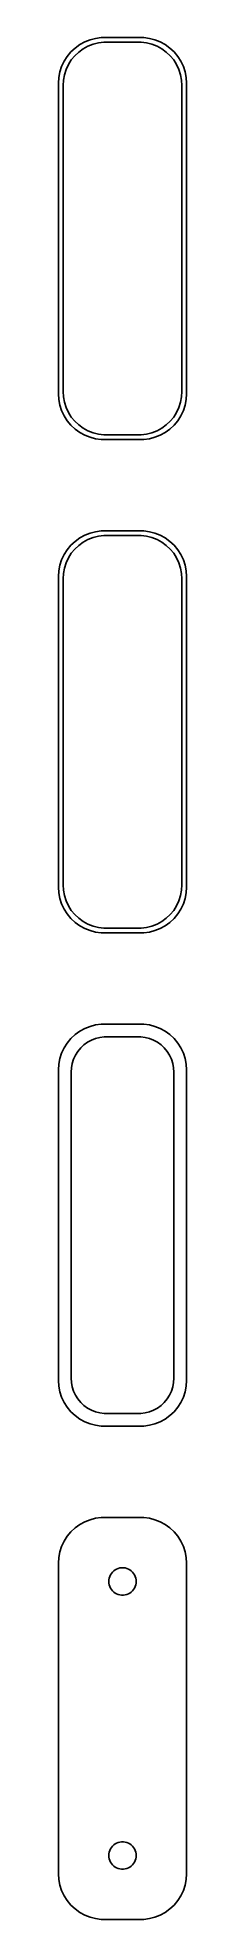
# Model space of a CAD drawing. Header units: metres. Extents: x -7 to 7, y 140 to 346.
import ezdxf

# ---------------------------------------------------------------- set-up
doc = ezdxf.new("R2010")
doc.units = ezdxf.units.M

msp = doc.modelspace()

# ---------------------------------------------------------------- linework, layer by layer
for p, q in [((-5.64484, 344.423), (-6.04507, 343.939)), ((-5.18712, 344.853), (-5.64484, 344.423)), ((-5.59282, 343.542), (-5.2126, 344.002)), ((-5.2126, 344.002), (-4.77776, 344.41)), ((-4.67912, 345.222), (-5.18712, 344.853)), ((-4.77776, 344.41), (-4.29517, 344.761)), ((-4.12889, 345.524), (-4.67912, 345.222)), ((-4.29517, 344.761), (-3.77245, 345.048)), ((-3.54507, 345.755), (-4.12889, 345.524)), ((-3.77245, 345.048), (-3.21782, 345.268)), ((-2.9369, 345.911), (-3.54507, 345.755)), ((-3.21782, 345.268), (-2.64006, 345.416)), ((-2.31395, 345.99), (-2.9369, 345.911)), ((-2.64006, 345.416), (-2.04825, 345.491)), ((2.31395, 345.99), (-2.31395, 345.99)), ((-2.04825, 345.491), (2.04825, 345.491)), ((2.04825, 345.491), (2.64006, 345.416)), ((2.9369, 345.911), (2.31395, 345.99)), ((2.64006, 345.416), (3.21782, 345.268)), ((3.54507, 345.755), (2.9369, 345.911)), ((3.21782, 345.268), (3.77245, 345.048)), ((4.12889, 345.524), (3.54507, 345.755)), ((3.77245, 345.048), (4.29517, 344.761)), ((4.67912, 345.222), (4.12889, 345.524)), ((4.29517, 344.761), (4.77776, 344.41)), ((5.18712, 344.853), (4.67912, 345.222)), ((4.77776, 344.41), (5.2126, 344.002)), ((5.64484, 344.423), (5.18712, 344.853)), ((5.2126, 344.002), (5.59282, 343.542)), ((6.04507, 343.939), (5.64484, 344.423)), ((-6.84291, 342.243), (-6.96057, 341.627)), ((-6.64888, 342.841), (-6.84291, 342.243)), ((-6.38153, 343.409), (-6.64888, 342.841)), ((-6.46254, 341.345), (-6.35077, 341.931)), ((-6.04507, 343.939), (-6.38153, 343.409)), ((-6.35077, 341.931), (-6.16643, 342.499)), ((-6.16643, 342.499), (-5.91245, 343.038)), ((-5.91245, 343.038), (-5.59282, 343.542)), ((5.59282, 343.542), (5.91245, 343.038)), ((5.91245, 343.038), (6.16643, 342.499)), ((6.38153, 343.409), (6.04507, 343.939)), ((6.16643, 342.499), (6.35077, 341.931)), ((6.35077, 341.931), (6.46254, 341.345)), ((6.64888, 342.841), (6.38153, 343.409)), ((6.84291, 342.243), (6.64888, 342.841)), ((6.96057, 341.627), (6.84291, 342.243)), ((-6.96057, 341.627), (-7, 341)), ((-7, 341), (-7, 307)), ((-6.5, 340.75), (-6.46254, 341.345)), ((-6.5, 307.25), (-6.5, 340.75)), ((6.46254, 341.345), (6.5, 340.75)), ((6.5, 340.75), (6.5, 307.25)), ((7, 341), (6.96057, 341.627)), ((7, 307), (7, 341)), ((-7, 307), (-6.96057, 306.373)), ((-6.46254, 306.655), (-6.5, 307.25)), ((6.5, 307.25), (6.46254, 306.655)), ((6.96057, 306.373), (7, 307)), ((-6.96057, 306.373), (-6.84291, 305.757)), ((-6.84291, 305.757), (-6.64888, 305.159)), ((-6.64888, 305.159), (-6.38153, 304.591)), ((-6.35077, 306.069), (-6.46254, 306.655)), ((-6.16643, 305.501), (-6.35077, 306.069)), ((-5.91245, 304.962), (-6.16643, 305.501)), ((-5.59282, 304.458), (-5.91245, 304.962)), ((5.91245, 304.962), (5.59282, 304.458)), ((6.16643, 305.501), (5.91245, 304.962)), ((6.35077, 306.069), (6.16643, 305.501)), ((6.46254, 306.655), (6.35077, 306.069)), ((6.38153, 304.591), (6.64888, 305.159)), ((6.64888, 305.159), (6.84291, 305.757)), ((6.84291, 305.757), (6.96057, 306.373)), ((-6.38153, 304.591), (-6.04507, 304.061)), ((-6.04507, 304.061), (-5.64484, 303.577)), ((-5.64484, 303.577), (-5.18712, 303.147)), ((-5.2126, 303.998), (-5.59282, 304.458)), ((-4.77776, 303.59), (-5.2126, 303.998)), ((-5.18712, 303.147), (-4.67912, 302.778)), ((-4.29517, 303.239), (-4.77776, 303.59)), ((-3.77245, 302.952), (-4.29517, 303.239)), ((-3.21782, 302.732), (-3.77245, 302.952)), ((3.77245, 302.952), (3.21782, 302.732)), ((4.29517, 303.239), (3.77245, 302.952)), ((4.77776, 303.59), (4.29517, 303.239)), ((4.67912, 302.778), (5.18712, 303.147)), ((5.2126, 303.998), (4.77776, 303.59)), ((5.18712, 303.147), (5.64484, 303.577)), ((5.59282, 304.458), (5.2126, 303.998)), ((5.64484, 303.577), (6.04507, 304.061)), ((6.04507, 304.061), (6.38153, 304.591)), ((-4.67912, 302.778), (-4.12889, 302.476)), ((-4.12889, 302.476), (-3.54507, 302.245)), ((-3.54507, 302.245), (-2.9369, 302.089)), ((-2.64006, 302.584), (-3.21782, 302.732)), ((-2.9369, 302.089), (-2.31395, 302.01)), ((-2.04825, 302.509), (-2.64006, 302.584)), ((-2.31395, 302.01), (2.31395, 302.01)), ((2.04825, 302.509), (-2.04825, 302.509)), ((2.64006, 302.584), (2.04825, 302.509)), ((2.31395, 302.01), (2.9369, 302.089)), ((3.21782, 302.732), (2.64006, 302.584)), ((2.9369, 302.089), (3.54507, 302.245)), ((3.54507, 302.245), (4.12889, 302.476)), ((4.12889, 302.476), (4.67912, 302.778)), ((-5.18712, 290.853), (-5.64484, 290.423)), ((-4.67912, 291.222), (-5.18712, 290.853)), ((-4.77776, 290.41), (-4.29517, 290.761)), ((-4.12889, 291.524), (-4.67912, 291.222)), ((-4.29517, 290.761), (-3.77245, 291.048)), ((-3.54507, 291.755), (-4.12889, 291.524)), ((-3.77245, 291.048), (-3.21782, 291.268)), ((-2.9369, 291.911), (-3.54507, 291.755)), ((-3.21782, 291.268), (-2.64006, 291.416)), ((-2.31395, 291.99), (-2.9369, 291.911)), ((-2.64006, 291.416), (-2.04825, 291.491)), ((2.31395, 291.99), (-2.31395, 291.99)), ((-2.04825, 291.491), (2.04825, 291.491)), ((2.04825, 291.491), (2.64006, 291.416)), ((2.9369, 291.911), (2.31395, 291.99)), ((2.64006, 291.416), (3.21782, 291.268)), ((3.54507, 291.755), (2.9369, 291.911)), ((3.21782, 291.268), (3.77245, 291.048)), ((4.12889, 291.524), (3.54507, 291.755)), ((3.77245, 291.048), (4.29517, 290.761)), ((4.67912, 291.222), (4.12889, 291.524)), ((4.29517, 290.761), (4.77776, 290.41)), ((5.18712, 290.853), (4.67912, 291.222)), ((5.64484, 290.423), (5.18712, 290.853)), ((-6.64888, 288.841), (-6.84291, 288.243)), ((-6.38153, 289.409), (-6.64888, 288.841)), ((-6.04507, 289.939), (-6.38153, 289.409)), ((-6.35077, 287.931), (-6.16643, 288.499)), ((-6.16643, 288.499), (-5.91245, 289.038)), ((-5.64484, 290.423), (-6.04507, 289.939)), ((-5.91245, 289.038), (-5.59282, 289.542)), ((-5.59282, 289.542), (-5.2126, 290.002)), ((-5.2126, 290.002), (-4.77776, 290.41)), ((4.77776, 290.41), (5.2126, 290.002)), ((5.2126, 290.002), (5.59282, 289.542)), ((5.59282, 289.542), (5.91245, 289.038)), ((6.04507, 289.939), (5.64484, 290.423)), ((5.91245, 289.038), (6.16643, 288.499)), ((6.38153, 289.409), (6.04507, 289.939)), ((6.16643, 288.499), (6.35077, 287.931)), ((6.64888, 288.841), (6.38153, 289.409)), ((6.84291, 288.243), (6.64888, 288.841)), ((-6.96057, 287.627), (-7, 287)), ((-7, 287), (-7, 253)), ((-6.84291, 288.243), (-6.96057, 287.627)), ((-6.5, 286.75), (-6.46254, 287.345)), ((-6.5, 253.25), (-6.5, 286.75)), ((-6.46254, 287.345), (-6.35077, 287.931)), ((6.35077, 287.931), (6.46254, 287.345)), ((6.46254, 287.345), (6.5, 286.75)), ((6.5, 286.75), (6.5, 253.25)), ((6.96057, 287.627), (6.84291, 288.243)), ((7, 287), (6.96057, 287.627)), ((7, 253), (7, 287)), ((-7, 253), (-6.96057, 252.373)), ((-6.96057, 252.373), (-6.84291, 251.757)), ((-6.84291, 251.757), (-6.64888, 251.159)), ((-6.46254, 252.655), (-6.5, 253.25)), ((-6.35077, 252.069), (-6.46254, 252.655)), ((-6.16643, 251.501), (-6.35077, 252.069)), ((-5.91245, 250.962), (-6.16643, 251.501)), ((6.16643, 251.501), (5.91245, 250.962)), ((6.35077, 252.069), (6.16643, 251.501)), ((6.46254, 252.655), (6.35077, 252.069)), ((6.5, 253.25), (6.46254, 252.655)), ((6.64888, 251.159), (6.84291, 251.757)), ((6.84291, 251.757), (6.96057, 252.373)), ((6.96057, 252.373), (7, 253)), ((-6.64888, 251.159), (-6.38153, 250.591)), ((-6.38153, 250.591), (-6.04507, 250.061)), ((-6.04507, 250.061), (-5.64484, 249.577)), ((-5.59282, 250.458), (-5.91245, 250.962)), ((-5.64484, 249.577), (-5.18712, 249.147)), ((-5.2126, 249.998), (-5.59282, 250.458)), ((-4.77776, 249.59), (-5.2126, 249.998)), ((-4.29517, 249.239), (-4.77776, 249.59)), ((-3.77245, 248.952), (-4.29517, 249.239)), ((4.29517, 249.239), (3.77245, 248.952)), ((4.77776, 249.59), (4.29517, 249.239)), ((5.2126, 249.998), (4.77776, 249.59)), ((5.18712, 249.147), (5.64484, 249.577)), ((5.59282, 250.458), (5.2126, 249.998)), ((5.91245, 250.962), (5.59282, 250.458)), ((5.64484, 249.577), (6.04507, 250.061)), ((6.04507, 250.061), (6.38153, 250.591)), ((6.38153, 250.591), (6.64888, 251.159)), ((-5.18712, 249.147), (-4.67912, 248.778)), ((-4.67912, 248.778), (-4.12889, 248.476)), ((-4.12889, 248.476), (-3.54507, 248.245)), ((-3.21782, 248.732), (-3.77245, 248.952)), ((-3.54507, 248.245), (-2.9369, 248.089)), ((-2.64006, 248.584), (-3.21782, 248.732)), ((-2.9369, 248.089), (-2.31395, 248.01)), ((-2.04825, 248.509), (-2.64006, 248.584)), ((-2.31395, 248.01), (2.31395, 248.01)), ((2.04825, 248.509), (-2.04825, 248.509)), ((2.64006, 248.584), (2.04825, 248.509)), ((2.31395, 248.01), (2.9369, 248.089)), ((3.21782, 248.732), (2.64006, 248.584)), ((2.9369, 248.089), (3.54507, 248.245)), ((3.77245, 248.952), (3.21782, 248.732)), ((3.54507, 248.245), (4.12889, 248.476)), ((4.12889, 248.476), (4.67912, 248.778)), ((4.67912, 248.778), (5.18712, 249.147)), ((-4.67912, 237.222), (-5.18712, 236.853)), ((-4.12889, 237.524), (-4.67912, 237.222)), ((-3.54507, 237.755), (-4.12889, 237.524)), ((-2.9369, 237.911), (-3.54507, 237.755)), ((-2.31395, 237.99), (-2.9369, 237.911)), ((2.31395, 237.99), (-2.31395, 237.99)), ((2.9369, 237.911), (2.31395, 237.99)), ((3.54507, 237.755), (2.9369, 237.911)), ((4.12889, 237.524), (3.54507, 237.755)), ((4.67912, 237.222), (4.12889, 237.524)), ((5.18712, 236.853), (4.67912, 237.222)), ((-6.64888, 234.841), (-6.84291, 234.243)), ((-6.38153, 235.409), (-6.64888, 234.841)), ((-6.04507, 235.939), (-6.38153, 235.409)), ((-5.64484, 236.423), (-6.04507, 235.939)), ((-5.18712, 236.853), (-5.64484, 236.423)), ((-5.14084, 234.614), (-4.88046, 235.024)), ((-4.88046, 235.024), (-4.57071, 235.399)), ((-4.57071, 235.399), (-4.21649, 235.731)), ((-4.21649, 235.731), (-3.82336, 236.017)), ((-3.82336, 236.017), (-3.39754, 236.251)), ((-3.39754, 236.251), (-2.94572, 236.43)), ((-2.94572, 236.43), (-2.47505, 236.551)), ((-2.47505, 236.551), (-1.99297, 236.612)), ((-1.99297, 236.612), (1.99297, 236.612)), ((1.99297, 236.612), (2.47505, 236.551)), ((2.47505, 236.551), (2.94572, 236.43)), ((2.94572, 236.43), (3.39754, 236.251)), ((3.39754, 236.251), (3.82336, 236.017)), ((3.82336, 236.017), (4.21649, 235.731)), ((4.21649, 235.731), (4.57071, 235.399)), ((4.57071, 235.399), (4.88046, 235.024)), ((4.88046, 235.024), (5.14084, 234.614)), ((5.64484, 236.423), (5.18712, 236.853)), ((6.04507, 235.939), (5.64484, 236.423)), ((6.38153, 235.409), (6.04507, 235.939)), ((6.64888, 234.841), (6.38153, 235.409)), ((6.84291, 234.243), (6.64888, 234.841)), ((-6.96057, 233.627), (-7, 233)), ((-7, 233), (-7, 199)), ((-6.84291, 234.243), (-6.96057, 233.627)), ((-5.61946, 232.75), (-5.58896, 233.235)), ((-5.58896, 233.235), (-5.49789, 233.712)), ((-5.49789, 233.712), (-5.34773, 234.174)), ((-5.34773, 234.174), (-5.14084, 234.614)), ((5.14084, 234.614), (5.34773, 234.174)), ((5.34773, 234.174), (5.49789, 233.712)), ((5.49789, 233.712), (5.58896, 233.235)), ((5.58896, 233.235), (5.61946, 232.75)), ((6.96057, 233.627), (6.84291, 234.243)), ((7, 233), (6.96057, 233.627)), ((7, 199), (7, 233)), ((-5.61946, 199.25), (-5.61946, 232.75)), ((5.61946, 232.75), (5.61946, 199.25)), ((-7, 199), (-6.96057, 198.373)), ((-6.96057, 198.373), (-6.84291, 197.757)), ((-6.84291, 197.757), (-6.64888, 197.159)), ((-5.58896, 198.765), (-5.61946, 199.25)), ((-5.49789, 198.288), (-5.58896, 198.765)), ((-5.34773, 197.826), (-5.49789, 198.288)), ((-5.14084, 197.386), (-5.34773, 197.826)), ((5.34773, 197.826), (5.14084, 197.386)), ((5.49789, 198.288), (5.34773, 197.826)), ((5.58896, 198.765), (5.49789, 198.288)), ((5.61946, 199.25), (5.58896, 198.765)), ((6.64888, 197.159), (6.84291, 197.757)), ((6.84291, 197.757), (6.96057, 198.373)), ((6.96057, 198.373), (7, 199)), ((-6.64888, 197.159), (-6.38153, 196.591)), ((-6.38153, 196.591), (-6.04507, 196.061)), ((-6.04507, 196.061), (-5.64484, 195.577)), ((-4.88046, 196.976), (-5.14084, 197.386)), ((-4.57071, 196.601), (-4.88046, 196.976)), ((-4.21649, 196.269), (-4.57071, 196.601)), ((-3.82336, 195.983), (-4.21649, 196.269)), ((-3.39754, 195.749), (-3.82336, 195.983)), ((-2.94572, 195.57), (-3.39754, 195.749)), ((3.39754, 195.749), (2.94572, 195.57)), ((3.82336, 195.983), (3.39754, 195.749)), ((4.21649, 196.269), (3.82336, 195.983)), ((4.57071, 196.601), (4.21649, 196.269)), ((4.88046, 196.976), (4.57071, 196.601)), ((5.14084, 197.386), (4.88046, 196.976)), ((5.64484, 195.577), (6.04507, 196.061)), ((6.04507, 196.061), (6.38153, 196.591)), ((6.38153, 196.591), (6.64888, 197.159)), ((-5.64484, 195.577), (-5.18712, 195.147)), ((-5.18712, 195.147), (-4.67912, 194.778)), ((-4.67912, 194.778), (-4.12889, 194.476)), ((-4.12889, 194.476), (-3.54507, 194.245)), ((-3.54507, 194.245), (-2.9369, 194.089)), ((-2.47505, 195.449), (-2.94572, 195.57)), ((-2.9369, 194.089), (-2.31395, 194.01)), ((-1.99297, 195.388), (-2.47505, 195.449)), ((-2.31395, 194.01), (2.31395, 194.01)), ((1.99297, 195.388), (-1.99297, 195.388)), ((2.47505, 195.449), (1.99297, 195.388)), ((2.31395, 194.01), (2.9369, 194.089)), ((2.94572, 195.57), (2.47505, 195.449)), ((2.9369, 194.089), (3.54507, 194.245)), ((3.54507, 194.245), (4.12889, 194.476)), ((4.12889, 194.476), (4.67912, 194.778)), ((4.67912, 194.778), (5.18712, 195.147)), ((5.18712, 195.147), (5.64484, 195.577)), ((-4.12889, 183.524), (-4.67912, 183.222)), ((-3.54507, 183.755), (-4.12889, 183.524)), ((-2.9369, 183.911), (-3.54507, 183.755)), ((-2.31395, 183.99), (-2.9369, 183.911)), ((2.31395, 183.99), (-2.31395, 183.99)), ((2.9369, 183.911), (2.31395, 183.99)), ((3.54507, 183.755), (2.9369, 183.911)), ((4.12889, 183.524), (3.54507, 183.755)), ((4.67912, 183.222), (4.12889, 183.524)), ((-6.38153, 181.409), (-6.64888, 180.841)), ((-6.04507, 181.939), (-6.38153, 181.409)), ((-5.64484, 182.423), (-6.04507, 181.939)), ((-5.18712, 182.853), (-5.64484, 182.423)), ((-4.67912, 183.222), (-5.18712, 182.853)), ((5.18712, 182.853), (4.67912, 183.222)), ((5.64484, 182.423), (5.18712, 182.853)), ((6.04507, 181.939), (5.64484, 182.423)), ((6.38153, 181.409), (6.04507, 181.939)), ((6.64888, 180.841), (6.38153, 181.409)), ((-6.96057, 179.627), (-7, 179)), ((-6.84291, 180.243), (-6.96057, 179.627)), ((-6.64888, 180.841), (-6.84291, 180.243)), ((6.84291, 180.243), (6.64888, 180.841)), ((6.96057, 179.627), (6.84291, 180.243)), ((7, 179), (6.96057, 179.627)), ((-7, 179), (-7, 145)), ((-1.5, 177), (-1.48816, 177.188)), ((-1.48816, 177.188), (-1.45287, 177.373)), ((-1.45287, 177.373), (-1.39465, 177.552)), ((-1.39465, 177.552), (-1.31445, 177.723)), ((-1.31445, 177.723), (-1.21352, 177.882)), ((-1.21352, 177.882), (-1.09344, 178.027)), ((-1.09344, 178.027), (-0.956131, 178.156)), ((-0.956131, 178.156), (-0.803726, 178.266)), ((-0.803726, 178.266), (-0.638657, 178.357)), ((-0.638657, 178.357), (-0.463516, 178.427)), ((-0.463516, 178.427), (-0.281067, 178.473)), ((-0.281067, 178.473), (-0.094177, 178.497)), ((-0.094177, 178.497), (0.094177, 178.497)), ((0.094177, 178.497), (0.281067, 178.473)), ((0.281067, 178.473), (0.463516, 178.427)), ((0.463516, 178.427), (0.638657, 178.357)), ((0.638657, 178.357), (0.803726, 178.266)), ((0.803726, 178.266), (0.956131, 178.156)), ((0.956131, 178.156), (1.09344, 178.027)), ((1.09344, 178.027), (1.21352, 177.882)), ((1.21352, 177.882), (1.31445, 177.723)), ((1.31445, 177.723), (1.39465, 177.552)), ((1.39465, 177.552), (1.45287, 177.373)), ((1.45287, 177.373), (1.48816, 177.188)), ((1.48816, 177.188), (1.5, 177)), ((7, 145), (7, 179)), ((-1.48816, 176.812), (-1.5, 177)), ((-1.45287, 176.627), (-1.48816, 176.812)), ((-1.39465, 176.448), (-1.45287, 176.627)), ((-1.31445, 176.277), (-1.39465, 176.448)), ((-1.21352, 176.118), (-1.31445, 176.277)), ((-1.09344, 175.973), (-1.21352, 176.118)), ((-0.956131, 175.844), (-1.09344, 175.973)), ((-0.803726, 175.734), (-0.956131, 175.844)), ((-0.638657, 175.643), (-0.803726, 175.734)), ((-0.463516, 175.573), (-0.638657, 175.643)), ((-0.281067, 175.527), (-0.463516, 175.573)), ((-0.094177, 175.503), (-0.281067, 175.527)), ((0.094177, 175.503), (-0.094177, 175.503)), ((0.281067, 175.527), (0.094177, 175.503)), ((0.463516, 175.573), (0.281067, 175.527)), ((0.638657, 175.643), (0.463516, 175.573)), ((0.803726, 175.734), (0.638657, 175.643)), ((0.956131, 175.844), (0.803726, 175.734)), ((1.09344, 175.973), (0.956131, 175.844)), ((1.21352, 176.118), (1.09344, 175.973)), ((1.31445, 176.277), (1.21352, 176.118)), ((1.39465, 176.448), (1.31445, 176.277)), ((1.45287, 176.627), (1.39465, 176.448)), ((1.48816, 176.812), (1.45287, 176.627)), ((1.5, 177), (1.48816, 176.812)), ((-0.803726, 148.266), (-0.638657, 148.357)), ((-0.638657, 148.357), (-0.463516, 148.427)), ((-0.463516, 148.427), (-0.281067, 148.473)), ((-0.281067, 148.473), (-0.094177, 148.497)), ((-0.094177, 148.497), (0.094177, 148.497)), ((0.094177, 148.497), (0.281067, 148.473)), ((0.281067, 148.473), (0.463516, 148.427)), ((0.463516, 148.427), (0.638657, 148.357)), ((0.638657, 148.357), (0.803726, 148.266)), ((-1.5, 147), (-1.48816, 147.188)), ((-1.48816, 146.812), (-1.5, 147)), ((-1.48816, 147.188), (-1.45287, 147.373)), ((-1.45287, 146.627), (-1.48816, 146.812)), ((-1.45287, 147.373), (-1.39465, 147.552)), ((-1.39465, 146.448), (-1.45287, 146.627)), ((-1.39465, 147.552), (-1.31445, 147.723)), ((-1.31445, 146.277), (-1.39465, 146.448)), ((-1.31445, 147.723), (-1.21352, 147.882)), ((-1.21352, 146.118), (-1.31445, 146.277)), ((-1.21352, 147.882), (-1.09344, 148.027)), ((-1.09344, 148.027), (-0.956131, 148.156)), ((-0.956131, 148.156), (-0.803726, 148.266)), ((0.803726, 148.266), (0.956131, 148.156)), ((0.956131, 148.156), (1.09344, 148.027)), ((1.09344, 148.027), (1.21352, 147.882)), ((1.21352, 147.882), (1.31445, 147.723)), ((1.31445, 146.277), (1.21352, 146.118)), ((1.31445, 147.723), (1.39465, 147.552)), ((1.39465, 146.448), (1.31445, 146.277)), ((1.39465, 147.552), (1.45287, 147.373)), ((1.45287, 146.627), (1.39465, 146.448)), ((1.45287, 147.373), (1.48816, 147.188)), ((1.48816, 146.812), (1.45287, 146.627)), ((1.48816, 147.188), (1.5, 147)), ((1.5, 147), (1.48816, 146.812)), ((-7, 145), (-6.96057, 144.373)), ((-6.96057, 144.373), (-6.84291, 143.757)), ((-1.09344, 145.973), (-1.21352, 146.118)), ((-0.956131, 145.844), (-1.09344, 145.973)), ((-0.803726, 145.734), (-0.956131, 145.844)), ((-0.638657, 145.643), (-0.803726, 145.734)), ((-0.463516, 145.573), (-0.638657, 145.643)), ((-0.281067, 145.527), (-0.463516, 145.573)), ((-0.094177, 145.503), (-0.281067, 145.527)), ((0.094177, 145.503), (-0.094177, 145.503)), ((0.281067, 145.527), (0.094177, 145.503)), ((0.463516, 145.573), (0.281067, 145.527)), ((0.638657, 145.643), (0.463516, 145.573)), ((0.803726, 145.734), (0.638657, 145.643)), ((0.956131, 145.844), (0.803726, 145.734)), ((1.09344, 145.973), (0.956131, 145.844)), ((1.21352, 146.118), (1.09344, 145.973)), ((6.84291, 143.757), (6.96057, 144.373)), ((6.96057, 144.373), (7, 145)), ((-6.84291, 143.757), (-6.64888, 143.159)), ((-6.64888, 143.159), (-6.38153, 142.591)), ((-6.38153, 142.591), (-6.04507, 142.061)), ((6.04507, 142.061), (6.38153, 142.591)), ((6.38153, 142.591), (6.64888, 143.159)), ((6.64888, 143.159), (6.84291, 143.757)), ((-6.04507, 142.061), (-5.64484, 141.577)), ((-5.64484, 141.577), (-5.18712, 141.147)), ((-5.18712, 141.147), (-4.67912, 140.778)), ((-4.67912, 140.778), (-4.12889, 140.476)), ((-4.12889, 140.476), (-3.54507, 140.245)), ((-3.54507, 140.245), (-2.9369, 140.089)), ((-2.9369, 140.089), (-2.31395, 140.01)), ((2.31395, 140.01), (2.9369, 140.089)), ((2.9369, 140.089), (3.54507, 140.245)), ((3.54507, 140.245), (4.12889, 140.476)), ((4.12889, 140.476), (4.67912, 140.778)), ((4.67912, 140.778), (5.18712, 141.147)), ((5.18712, 141.147), (5.64484, 141.577)), ((5.64484, 141.577), (6.04507, 142.061)), ((-2.31395, 140.01), (2.31395, 140.01))]:
    msp.add_line(p, q)

doc.saveas('drawing.dxf')
